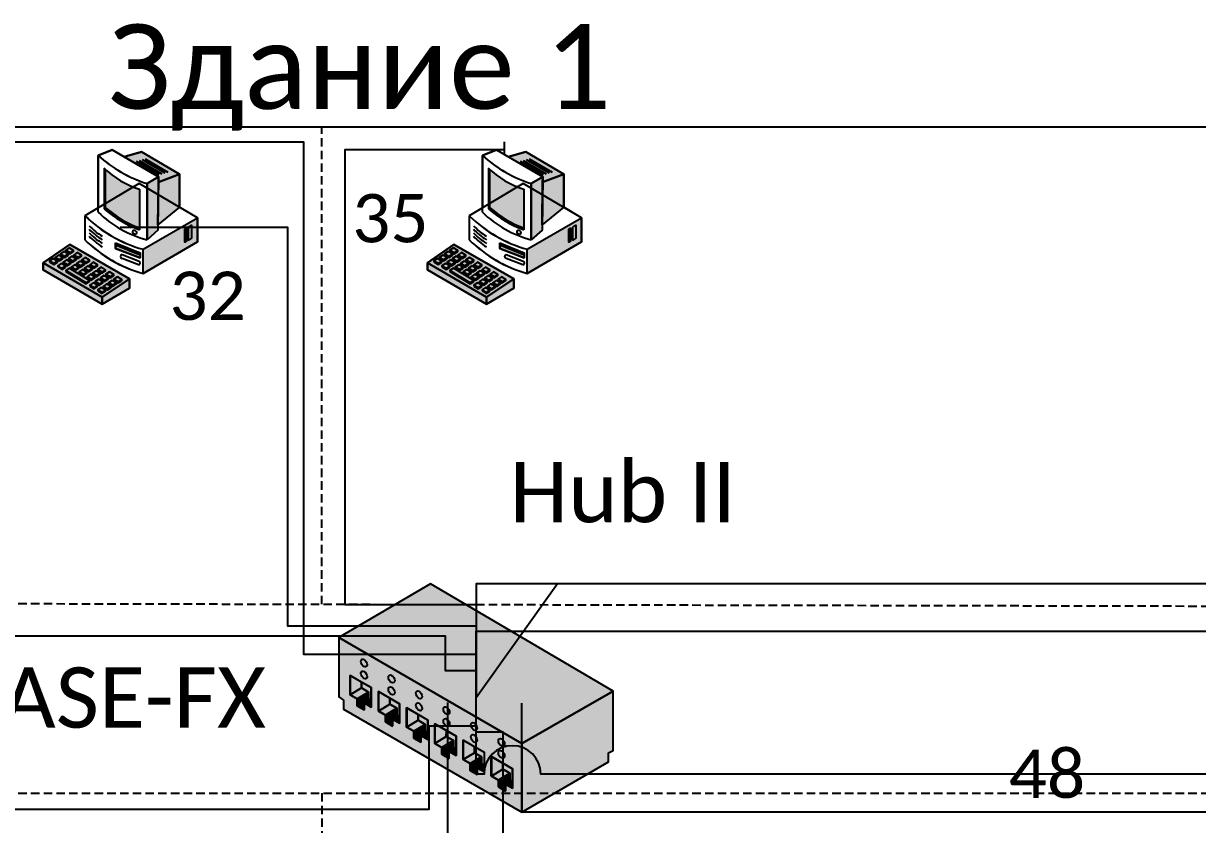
# Model space of a CAD drawing. Extents: x 1 to 296, y 20 to 201.
# Drawn here: x 36.9 to 88.3, y 159.5 to 194.5 of the extents above; entities that cross this region are included whole.
import ezdxf

# ---------------------------------------------------------------- set-up
doc = ezdxf.new("R2010")
doc.units = 0
doc.header["$LTSCALE"] = 2.97
doc.header["$MEASUREMENT"] = 0
doc.linetypes.add('HIDDEN2', pattern=[0.1875, 0.125, -0.0625])
doc.layers.get('0').update_dxf_attribs({"linetype": 'CONTINUOUS'})
doc.layers.add('CALLOUT', color=7, linetype='CONTINUOUS')
doc.layers.add('CONNECTOR', color=7, linetype='CONTINUOUS')
doc.styles.get("Standard").update_dxf_attribs({"font": 'txt.shx'})

msp = doc.modelspace()

# ---------------------------------------------------------------- hatches: boundary and pattern name
for color, points in [(7, [(42.842, 187.589), (42.844, 187.82), (41.339, 188.692), (42.103, 188.912), (43.764, 187.945)]), (7, [(59.667, 187.589), (59.669, 187.82), (58.164, 188.692), (58.928, 188.912), (60.589, 187.945)]), (7, [(42.344, 185.064), (42.344, 187.527), (42.844, 187.82), (42.824, 185.482)]), (7, [(42.842, 187.589), (43.764, 187.945), (43.764, 186.493), (42.824, 185.724)]), (7, [(59.169, 185.064), (59.169, 187.527), (59.669, 187.82), (59.649, 185.482)]), (7, [(59.667, 187.589), (60.589, 187.945), (60.589, 186.493), (59.649, 185.724)]), (7, [(42.169, 184.648), (44.55, 186.032), (44.55, 184.976), (42.169, 183.591)]), (7, [(58.994, 184.648), (61.375, 186.032), (61.375, 184.976), (58.994, 183.591)]), (7, [(37.8, 184.053), (38.958, 184.866), (41.579, 183.349), (40.378, 182.555)]), (253, [(40.967, 184.932), (42.038, 184.493), (42.038, 184.273), (40.967, 184.691)]), (7, [(54.625, 184.053), (55.783, 184.866), (58.404, 183.349), (57.203, 182.555)]), (253, [(57.792, 184.932), (58.863, 184.493), (58.863, 184.273), (57.792, 184.691)]), (7, [(37.8, 184.053), (40.378, 182.555), (40.378, 182.25), (37.8, 183.745)]), (7, [(54.625, 184.053), (57.203, 182.555), (57.203, 182.25), (54.625, 183.745)]), (7, [(40.378, 182.25), (40.378, 182.555), (41.579, 183.349), (41.579, 182.954)]), (7, [(57.203, 182.25), (57.203, 182.555), (58.404, 183.349), (58.404, 182.954)]), (6, [(58.75, 160), (62.55, 162.2), (62.55, 162.6), (62.75, 162.7), (62.75, 165.3), (54.75, 170), (50.75, 167.65), (50.75, 165.05), (50.95, 164.9), (50.95, 164.5)]), (7, [(50.75, 167.65), (58.75, 163), (62.75, 165.3), (54.75, 170)]), (7, [(50.75, 165.05), (50.95, 164.9), (50.95, 164.5), (58.75, 160), (58.75, 163), (50.75, 167.65)]), (7, [(51.24, 165.134), (51.738, 165.436), (51.741, 165.696), (51.24, 165.984)]), (7, [(51.741, 165.696), (51.738, 165.436), (52.047, 165.258), (52.047, 164.958), (52.166, 164.889), (52.166, 165.449)]), (7, [(51.549, 164.956), (52.047, 165.258), (51.738, 165.436), (51.24, 165.134)]), (7, [(51.549, 164.656), (52.047, 164.958), (52.047, 165.258), (51.549, 164.956)]), (7, [(52.477, 164.425), (52.975, 164.728), (52.978, 164.988), (52.477, 165.275)]), (7, [(58.75, 160), (62.55, 162.2), (62.55, 162.6), (62.75, 162.7), (62.75, 165.3), (58.75, 163)]), (7, [(51.857, 164.478), (51.857, 164.778), (52.121, 164.916), (52.047, 164.958), (51.549, 164.656)]), (7, [(52.166, 164.599), (52.166, 164.889), (52.121, 164.916), (51.857, 164.778)]), (7, [(52.785, 164.247), (53.284, 164.549), (52.975, 164.728), (52.477, 164.425)]), (7, [(52.785, 163.947), (53.284, 164.249), (53.284, 164.549), (52.785, 164.247)]), (7, [(52.978, 164.988), (52.975, 164.728), (53.284, 164.549), (53.284, 164.249), (53.403, 164.18), (53.403, 164.741)]), (7, [(53.714, 163.717), (54.212, 164.019), (54.215, 164.279), (53.714, 164.567)]), (7, [(53.094, 163.769), (53.094, 164.069), (53.358, 164.208), (53.284, 164.249), (52.785, 163.947)]), (7, [(53.403, 163.891), (53.403, 164.18), (53.358, 164.208), (53.094, 164.069)]), (7, [(54.022, 163.538), (54.52, 163.841), (54.212, 164.019), (53.714, 163.717)]), (7, [(54.215, 164.279), (54.212, 164.019), (54.52, 163.841), (54.52, 163.541), (54.64, 163.472), (54.64, 164.032)]), (7, [(54.022, 163.238), (54.52, 163.541), (54.52, 163.841), (54.022, 163.538)]), (7, [(54.331, 163.06), (54.331, 163.36), (54.595, 163.499), (54.52, 163.541), (54.022, 163.238)]), (7, [(54.64, 163.182), (54.64, 163.472), (54.595, 163.499), (54.331, 163.36)]), (7, [(54.95, 163.008), (55.449, 163.31), (55.452, 163.57), (54.95, 163.858)]), (7, [(55.452, 163.57), (55.449, 163.31), (55.757, 163.132), (55.757, 162.832), (55.877, 162.763), (55.877, 163.323)]), (7, [(55.259, 162.83), (55.757, 163.132), (55.449, 163.31), (54.95, 163.008)]), (7, [(55.259, 162.53), (55.757, 162.832), (55.757, 163.132), (55.259, 162.83)]), (7, [(56.187, 162.299), (56.685, 162.601), (56.689, 162.861), (56.187, 163.149)]), (7, [(55.568, 162.351), (55.568, 162.651), (55.832, 162.79), (55.757, 162.832), (55.259, 162.53)]), (7, [(55.877, 162.473), (55.877, 162.763), (55.832, 162.79), (55.568, 162.651)]), (7, [(56.496, 162.121), (56.994, 162.423), (56.685, 162.601), (56.187, 162.299)]), (7, [(56.689, 162.861), (56.685, 162.601), (56.994, 162.423), (56.994, 162.123), (57.114, 162.054), (57.114, 162.614)]), (7, [(56.496, 161.821), (56.994, 162.123), (56.994, 162.423), (56.496, 162.121)]), (7, [(56.805, 161.643), (56.805, 161.943), (57.069, 162.081), (56.994, 162.123), (56.496, 161.821)]), (7, [(57.114, 161.764), (57.114, 162.054), (57.069, 162.081), (56.805, 161.943)]), (7, [(57.422, 161.579), (57.92, 161.881), (57.924, 162.141), (57.422, 162.429)]), (7, [(57.924, 162.141), (57.92, 161.881), (58.229, 161.703), (58.229, 161.403), (58.349, 161.334), (58.349, 161.894)]), (7, [(57.731, 161.401), (58.229, 161.703), (57.92, 161.881), (57.422, 161.579)]), (7, [(57.731, 161.101), (58.229, 161.403), (58.229, 161.703), (57.731, 161.401)]), (7, [(58.04, 160.923), (58.04, 161.223), (58.304, 161.361), (58.229, 161.403), (57.731, 161.101)]), (7, [(58.349, 161.044), (58.349, 161.334), (58.304, 161.361), (58.04, 161.223)])]:
    msp.add_hatch(color=color).paths.add_polyline_path(points)
h = msp.add_hatch(color=7)
edge = h.paths.add_edge_path()
edge.add_line((40.531, 186.469), (40.531, 188.143))
edge.add_line((40.531, 188.143), (40.465, 188.208))
edge.add_ellipse((43.105, 190.919), major_axis=(0.032, -3.796), ratio=0.993528, start_angle=315.0949, end_angle=342.7363)
edge.add_line((42.016, 187.285), (42.016, 185.508))
edge.add_line((42.016, 185.508), (42.016, 185.587))
edge.add_ellipse((43.654, 190.091), major_axis=(-0.122, -4.794), ratio=0.993528, start_angle=320.5053, end_angle=341.3574, ccw=False)
h = msp.add_hatch(color=7)
edge = h.paths.add_edge_path()
edge.add_line((57.356, 186.469), (57.356, 188.143))
edge.add_line((57.356, 188.143), (57.29, 188.208))
edge.add_ellipse((59.93, 190.919), major_axis=(0.032, -3.796), ratio=0.993528, start_angle=315.0949, end_angle=342.7363)
edge.add_line((58.841, 187.285), (58.841, 185.508))
edge.add_line((58.841, 185.508), (58.841, 185.587))
edge.add_ellipse((60.479, 190.091), major_axis=(-0.122, -4.794), ratio=0.993528, start_angle=320.5053, end_angle=341.3574, ccw=False)
h = msp.add_hatch(color=251)
h.paths.add_polyline_path([(44.157, 185.614), (44.293, 185.7), (44.293, 185.138), (44.157, 185.052)])
h.paths.add_polyline_path([(43.994, 185.526), (44.069, 185.57), (44.069, 185.008), (43.994, 184.964)])
h = msp.add_hatch(color=251)
h.paths.add_polyline_path([(60.982, 185.614), (61.118, 185.7), (61.118, 185.138), (60.982, 185.052)])
h.paths.add_polyline_path([(60.819, 185.526), (60.894, 185.57), (60.894, 185.008), (60.819, 184.964)])
h = msp.add_hatch(color=252)
h.paths.add_polyline_path([(38.783, 184.566), (38.972, 184.453), (38.972, 184.498), (38.783, 184.611)])
h.paths.add_polyline_path([(39.134, 184.354), (39.323, 184.242), (39.323, 184.287), (39.134, 184.399)])
h.paths.add_polyline_path([(39.485, 184.143), (39.674, 184.03), (39.674, 184.075), (39.485, 184.188)])
h.paths.add_polyline_path([(39.836, 183.931), (40.025, 183.819), (40.025, 183.864), (39.836, 183.976)])
h.paths.add_polyline_path([(40.187, 183.72), (40.376, 183.607), (40.376, 183.652), (40.187, 183.765)])
h.paths.add_polyline_path([(40.538, 183.508), (40.727, 183.396), (40.727, 183.441), (40.538, 183.553)])
h.paths.add_polyline_path([(38.972, 184.498), (38.972, 184.453), (39.129, 184.557), (39.129, 184.602)])
h.paths.add_polyline_path([(39.323, 184.287), (39.323, 184.242), (39.48, 184.345), (39.48, 184.39)])
h.paths.add_polyline_path([(39.674, 184.075), (39.674, 184.03), (39.831, 184.134), (39.831, 184.179)])
h.paths.add_polyline_path([(40.025, 183.864), (40.025, 183.819), (40.182, 183.922), (40.182, 183.967)])
h.paths.add_polyline_path([(40.376, 183.652), (40.376, 183.607), (40.533, 183.711), (40.533, 183.756)])
h.paths.add_polyline_path([(40.727, 183.441), (40.727, 183.396), (40.884, 183.499), (40.884, 183.544)])
h.paths.add_polyline_path([(40.889, 183.297), (41.078, 183.184), (41.078, 183.229), (40.889, 183.342)])
h.paths.add_polyline_path([(41.078, 183.229), (41.078, 183.184), (41.235, 183.288), (41.235, 183.333)])
h.paths.add_polyline_path([(38.549, 184.408), (38.738, 184.296), (38.738, 184.341), (38.549, 184.453)])
h.paths.add_polyline_path([(38.9, 184.197), (39.089, 184.084), (39.089, 184.129), (38.9, 184.242)])
h.paths.add_polyline_path([(39.251, 183.985), (39.44, 183.873), (39.44, 183.918), (39.251, 184.03)])
h.paths.add_polyline_path([(39.602, 183.774), (39.791, 183.661), (39.791, 183.706), (39.602, 183.819)])
h.paths.add_polyline_path([(39.953, 183.562), (40.142, 183.45), (40.142, 183.495), (39.953, 183.607)])
h.paths.add_polyline_path([(40.304, 183.351), (40.493, 183.238), (40.493, 183.283), (40.304, 183.396)])
h.paths.add_polyline_path([(38.738, 184.341), (38.738, 184.296), (38.895, 184.399), (38.895, 184.444)])
h.paths.add_polyline_path([(39.089, 184.129), (39.089, 184.084), (39.246, 184.188), (39.246, 184.233)])
h.paths.add_polyline_path([(39.44, 183.918), (39.44, 183.873), (39.597, 183.976), (39.597, 184.021)])
h.paths.add_polyline_path([(39.791, 183.706), (39.791, 183.661), (39.948, 183.765), (39.948, 183.81)])
h.paths.add_polyline_path([(40.142, 183.495), (40.142, 183.45), (40.299, 183.553), (40.299, 183.598)])
h.paths.add_polyline_path([(40.493, 183.283), (40.493, 183.238), (40.65, 183.342), (40.65, 183.387)])
h.paths.add_polyline_path([(40.655, 183.139), (40.844, 183.027), (40.844, 183.072), (40.655, 183.184)])
h.paths.add_polyline_path([(40.844, 183.072), (40.844, 183.027), (41.001, 183.13), (41.001, 183.175)])
h.paths.add_polyline_path([(38.315, 184.251), (38.504, 184.138), (38.504, 184.183), (38.315, 184.296)])
h.paths.add_polyline_path([(38.666, 184.039), (38.855, 183.927), (38.855, 183.972), (38.666, 184.084)])
h.paths.add_polyline_path([(39.017, 183.828), (39.206, 183.715), (39.206, 183.76), (39.017, 183.873)])
h.paths.add_polyline_path([(39.368, 183.616), (39.557, 183.504), (39.557, 183.549), (39.368, 183.661)])
h.paths.add_polyline_path([(39.719, 183.405), (39.908, 183.292), (39.908, 183.337), (39.719, 183.45)])
h.paths.add_polyline_path([(40.07, 183.193), (40.259, 183.081), (40.259, 183.126), (40.07, 183.238)])
h.paths.add_polyline_path([(38.504, 184.183), (38.504, 184.138), (38.661, 184.242), (38.661, 184.287)])
h.paths.add_polyline_path([(38.855, 183.972), (38.855, 183.927), (39.012, 184.03), (39.012, 184.075)])
h.paths.add_polyline_path([(39.206, 183.76), (39.206, 183.715), (39.363, 183.819), (39.363, 183.864)])
h.paths.add_polyline_path([(39.557, 183.549), (39.557, 183.504), (39.714, 183.607), (39.714, 183.652)])
h.paths.add_polyline_path([(39.908, 183.337), (39.908, 183.292), (40.065, 183.396), (40.065, 183.441)])
h.paths.add_polyline_path([(40.259, 183.126), (40.259, 183.081), (40.416, 183.184), (40.416, 183.229)])
h.paths.add_polyline_path([(40.421, 182.982), (40.61, 182.869), (40.61, 182.914), (40.421, 183.027)])
h.paths.add_polyline_path([(40.61, 182.914), (40.61, 182.869), (40.767, 182.973), (40.767, 183.018)])
h.paths.add_polyline_path([(38.081, 184.093), (38.27, 183.981), (38.27, 184.026), (38.081, 184.138)])
h.paths.add_polyline_path([(38.432, 183.882), (38.621, 183.769), (38.621, 183.814), (38.432, 183.927)])
h.paths.add_polyline_path([(38.783, 183.67), (39.674, 183.135), (39.674, 183.18), (38.783, 183.715)])
h.paths.add_polyline_path([(39.836, 183.036), (40.025, 182.923), (40.025, 182.968), (39.836, 183.081)])
h.paths.add_polyline_path([(38.27, 184.026), (38.27, 183.981), (38.427, 184.084), (38.427, 184.129)])
h.paths.add_polyline_path([(38.621, 183.814), (38.621, 183.769), (38.778, 183.873), (38.778, 183.918)])
h.paths.add_polyline_path([(39.674, 183.18), (39.674, 183.135), (39.831, 183.238), (39.831, 183.283)])
h.paths.add_polyline_path([(40.025, 182.968), (40.025, 182.923), (40.182, 183.027), (40.182, 183.072)])
h.paths.add_polyline_path([(40.187, 182.824), (40.376, 182.712), (40.376, 182.757), (40.187, 182.869)])
h.paths.add_polyline_path([(40.376, 182.757), (40.376, 182.712), (40.533, 182.815), (40.533, 182.86)])
h = msp.add_hatch(color=252)
h.paths.add_polyline_path([(55.608, 184.566), (55.797, 184.453), (55.797, 184.498), (55.608, 184.611)])
h.paths.add_polyline_path([(55.959, 184.354), (56.148, 184.242), (56.148, 184.287), (55.959, 184.399)])
h.paths.add_polyline_path([(56.31, 184.143), (56.499, 184.03), (56.499, 184.075), (56.31, 184.188)])
h.paths.add_polyline_path([(56.661, 183.931), (56.85, 183.819), (56.85, 183.864), (56.661, 183.976)])
h.paths.add_polyline_path([(57.012, 183.72), (57.201, 183.607), (57.201, 183.652), (57.012, 183.765)])
h.paths.add_polyline_path([(57.363, 183.508), (57.552, 183.396), (57.552, 183.441), (57.363, 183.553)])
h.paths.add_polyline_path([(55.797, 184.498), (55.797, 184.453), (55.954, 184.557), (55.954, 184.602)])
h.paths.add_polyline_path([(56.148, 184.287), (56.148, 184.242), (56.305, 184.345), (56.305, 184.39)])
h.paths.add_polyline_path([(56.499, 184.075), (56.499, 184.03), (56.656, 184.134), (56.656, 184.179)])
h.paths.add_polyline_path([(56.85, 183.864), (56.85, 183.819), (57.007, 183.922), (57.007, 183.967)])
h.paths.add_polyline_path([(57.201, 183.652), (57.201, 183.607), (57.358, 183.711), (57.358, 183.756)])
h.paths.add_polyline_path([(57.552, 183.441), (57.552, 183.396), (57.709, 183.499), (57.709, 183.544)])
h.paths.add_polyline_path([(57.714, 183.297), (57.903, 183.184), (57.903, 183.229), (57.714, 183.342)])
h.paths.add_polyline_path([(57.903, 183.229), (57.903, 183.184), (58.06, 183.288), (58.06, 183.333)])
h.paths.add_polyline_path([(55.374, 184.408), (55.563, 184.296), (55.563, 184.341), (55.374, 184.453)])
h.paths.add_polyline_path([(55.725, 184.197), (55.914, 184.084), (55.914, 184.129), (55.725, 184.242)])
h.paths.add_polyline_path([(56.076, 183.985), (56.265, 183.873), (56.265, 183.918), (56.076, 184.03)])
h.paths.add_polyline_path([(56.427, 183.774), (56.616, 183.661), (56.616, 183.706), (56.427, 183.819)])
h.paths.add_polyline_path([(56.778, 183.562), (56.967, 183.45), (56.967, 183.495), (56.778, 183.607)])
h.paths.add_polyline_path([(57.129, 183.351), (57.318, 183.238), (57.318, 183.283), (57.129, 183.396)])
h.paths.add_polyline_path([(55.563, 184.341), (55.563, 184.296), (55.72, 184.399), (55.72, 184.444)])
h.paths.add_polyline_path([(55.914, 184.129), (55.914, 184.084), (56.071, 184.188), (56.071, 184.233)])
h.paths.add_polyline_path([(56.265, 183.918), (56.265, 183.873), (56.422, 183.976), (56.422, 184.021)])
h.paths.add_polyline_path([(56.616, 183.706), (56.616, 183.661), (56.773, 183.765), (56.773, 183.81)])
h.paths.add_polyline_path([(56.967, 183.495), (56.967, 183.45), (57.124, 183.553), (57.124, 183.598)])
h.paths.add_polyline_path([(57.318, 183.283), (57.318, 183.238), (57.475, 183.342), (57.475, 183.387)])
h.paths.add_polyline_path([(57.48, 183.139), (57.669, 183.027), (57.669, 183.072), (57.48, 183.184)])
h.paths.add_polyline_path([(57.669, 183.072), (57.669, 183.027), (57.826, 183.13), (57.826, 183.175)])
h.paths.add_polyline_path([(55.14, 184.251), (55.329, 184.138), (55.329, 184.183), (55.14, 184.296)])
h.paths.add_polyline_path([(55.491, 184.039), (55.68, 183.927), (55.68, 183.972), (55.491, 184.084)])
h.paths.add_polyline_path([(55.842, 183.828), (56.031, 183.715), (56.031, 183.76), (55.842, 183.873)])
h.paths.add_polyline_path([(56.193, 183.616), (56.382, 183.504), (56.382, 183.549), (56.193, 183.661)])
h.paths.add_polyline_path([(56.544, 183.405), (56.733, 183.292), (56.733, 183.337), (56.544, 183.45)])
h.paths.add_polyline_path([(56.895, 183.193), (57.084, 183.081), (57.084, 183.126), (56.895, 183.238)])
h.paths.add_polyline_path([(55.329, 184.183), (55.329, 184.138), (55.486, 184.242), (55.486, 184.287)])
h.paths.add_polyline_path([(55.68, 183.972), (55.68, 183.927), (55.837, 184.03), (55.837, 184.075)])
h.paths.add_polyline_path([(56.031, 183.76), (56.031, 183.715), (56.188, 183.819), (56.188, 183.864)])
h.paths.add_polyline_path([(56.382, 183.549), (56.382, 183.504), (56.539, 183.607), (56.539, 183.652)])
h.paths.add_polyline_path([(56.733, 183.337), (56.733, 183.292), (56.89, 183.396), (56.89, 183.441)])
h.paths.add_polyline_path([(57.084, 183.126), (57.084, 183.081), (57.241, 183.184), (57.241, 183.229)])
h.paths.add_polyline_path([(57.246, 182.982), (57.435, 182.869), (57.435, 182.914), (57.246, 183.027)])
h.paths.add_polyline_path([(57.435, 182.914), (57.435, 182.869), (57.592, 182.973), (57.592, 183.018)])
h.paths.add_polyline_path([(54.906, 184.093), (55.095, 183.981), (55.095, 184.026), (54.906, 184.138)])
h.paths.add_polyline_path([(55.257, 183.882), (55.446, 183.769), (55.446, 183.814), (55.257, 183.927)])
h.paths.add_polyline_path([(55.608, 183.67), (56.499, 183.135), (56.499, 183.18), (55.608, 183.715)])
h.paths.add_polyline_path([(56.661, 183.036), (56.85, 182.923), (56.85, 182.968), (56.661, 183.081)])
h.paths.add_polyline_path([(55.095, 184.026), (55.095, 183.981), (55.252, 184.084), (55.252, 184.129)])
h.paths.add_polyline_path([(55.446, 183.814), (55.446, 183.769), (55.603, 183.873), (55.603, 183.918)])
h.paths.add_polyline_path([(56.499, 183.18), (56.499, 183.135), (56.656, 183.238), (56.656, 183.283)])
h.paths.add_polyline_path([(56.85, 182.968), (56.85, 182.923), (57.007, 183.027), (57.007, 183.072)])
h.paths.add_polyline_path([(57.012, 182.824), (57.201, 182.712), (57.201, 182.757), (57.012, 182.869)])
h.paths.add_polyline_path([(57.201, 182.757), (57.201, 182.712), (57.358, 182.815), (57.358, 182.86)])

# ---------------------------------------------------------------- linework, layer by layer
at = {"color": 7, "linetype": 'HIDDEN2'}
for p, q in [((50, 169.104), (50, 190)), ((20, 169.167), (120, 168.958)), ((20, 160.833), (120, 160.833)), ((50, 160.833), (50, 140))]:
    msp.add_line(p, q, dxfattribs=at)
at = {"color": 7, "linetype": 'CONTINUOUS'}
for p, q in [((40.815, 189), (40.203, 188.758)), ((40.203, 188.758), (40.815, 189)), ((40.815, 189), (40.203, 188.758)), ((40.203, 188.758), (40.203, 186.463)), ((40.203, 186.274), (40.203, 188.758)), ((40.203, 188.758), (40.203, 186.45)), ((41.339, 188.692), (40.815, 189)), ((40.815, 189), (41.34, 188.692)), ((41.339, 188.692), (40.815, 189)), ((42.103, 188.912), (41.339, 188.692)), ((42.103, 188.912), (41.339, 188.692)), ((41.34, 188.692), (42.844, 187.819)), ((43.764, 187.945), (42.103, 188.912)), ((43.764, 187.945), (42.103, 188.912)), ((57.64, 189), (57.028, 188.758)), ((57.028, 188.758), (57.64, 189)), ((57.64, 189), (57.028, 188.758)), ((57.028, 188.758), (57.028, 186.463)), ((57.028, 186.274), (57.028, 188.758)), ((57.028, 188.758), (57.028, 186.45)), ((58.164, 188.692), (57.64, 189)), ((57.64, 189), (58.165, 188.692)), ((58.164, 188.692), (57.64, 189)), ((58.928, 188.912), (58.164, 188.692)), ((58.928, 188.912), (58.164, 188.692)), ((58.165, 188.692), (59.669, 187.819)), ((60.589, 187.945), (58.928, 188.912)), ((60.589, 187.945), (58.928, 188.912)), ((40.465, 188.208), (40.465, 186.428)), ((40.531, 188.143), (40.465, 188.208)), ((41.863, 188.507), (42.868, 187.923)), ((41.994, 188.543), (42.999, 187.959)), ((42.125, 188.58), (43.13, 187.996)), ((42.256, 188.616), (43.261, 188.032)), ((57.29, 188.208), (57.29, 186.428)), ((57.356, 188.143), (57.29, 188.208)), ((58.688, 188.507), (59.693, 187.923)), ((58.819, 188.543), (59.824, 187.959)), ((58.95, 188.58), (59.955, 187.996)), ((59.081, 188.616), (60.086, 188.032)), ((40.531, 186.469), (40.531, 188.143)), ((42.844, 187.819), (42.344, 187.527)), ((43.764, 186.493), (43.764, 187.945)), ((43.764, 186.493), (43.764, 187.945)), ((57.356, 186.469), (57.356, 188.143)), ((59.669, 187.819), (59.169, 187.527)), ((60.589, 186.493), (60.589, 187.945)), ((60.589, 186.493), (60.589, 187.945)), ((41.994, 187.527), (39.624, 186.12)), ((44.55, 186.032), (41.994, 187.527)), ((42.016, 187.285), (42.016, 185.508)), ((42.344, 187.527), (42.344, 185.064)), ((58.819, 187.527), (56.449, 186.12)), ((61.375, 186.032), (58.819, 187.527)), ((58.841, 187.285), (58.841, 185.508)), ((59.169, 187.527), (59.169, 185.064)), ((40.203, 186.463), (39.624, 186.12)), ((40.203, 186.45), (39.624, 186.12)), ((39.624, 186.12), (39.624, 185.064)), ((39.624, 186.12), (39.624, 185.064)), ((39.624, 186.12), (39.624, 185.064)), ((44.55, 186.032), (43.764, 186.493)), ((44.55, 186.032), (43.764, 186.493)), ((57.028, 186.463), (56.449, 186.12)), ((57.028, 186.45), (56.449, 186.12)), ((56.449, 186.12), (56.449, 185.064)), ((56.449, 186.12), (56.449, 185.064)), ((56.449, 186.12), (56.449, 185.064)), ((61.375, 186.032), (60.589, 186.493)), ((61.375, 186.032), (60.589, 186.493)), ((42.016, 185.508), (42.016, 185.587)), ((42.169, 184.648), (44.55, 186.032)), ((44.55, 184.976), (44.55, 186.032)), ((44.55, 184.976), (44.55, 186.032)), ((58.841, 185.508), (58.841, 185.587)), ((58.994, 184.648), (61.375, 186.032)), ((61.375, 184.976), (61.375, 186.032)), ((61.375, 184.976), (61.375, 186.032)), ((40.967, 184.844), (42.038, 184.405)), ((42.169, 183.591), (44.55, 184.976)), ((42.169, 183.591), (44.55, 184.976)), ((42.169, 183.591), (42.169, 184.648)), ((57.792, 184.844), (58.863, 184.405)), ((58.994, 183.591), (61.375, 184.976)), ((58.994, 183.591), (61.375, 184.976)), ((58.994, 183.591), (58.994, 184.648)), ((41.251, 184.427), (41.994, 184.13)), ((41.972, 183.965), (41.251, 184.251)), ((58.076, 184.427), (58.819, 184.13)), ((58.797, 183.965), (58.076, 184.251))]:
    msp.add_line(p, q, dxfattribs=at)
for points in [[(20, 140), (120, 140), (120, 190), (20, 190)], [(42.842, 187.589), (42.844, 187.82), (41.339, 188.692), (42.103, 188.912), (43.764, 187.945)], [(59.667, 187.589), (59.669, 187.82), (58.164, 188.692), (58.928, 188.912), (60.589, 187.945)], [(42.344, 185.064), (42.344, 187.527), (42.844, 187.82), (42.824, 185.482)], [(42.842, 187.589), (43.764, 187.945), (43.764, 186.493), (42.824, 185.724)], [(59.169, 185.064), (59.169, 187.527), (59.669, 187.82), (59.649, 185.482)], [(59.667, 187.589), (60.589, 187.945), (60.589, 186.493), (59.649, 185.724)], [(42.169, 184.648), (44.55, 186.032), (44.55, 184.976), (42.169, 183.591)], [(58.994, 184.648), (61.375, 186.032), (61.375, 184.976), (58.994, 183.591)], [(37.8, 184.053), (37.8, 183.745), (40.378, 182.25), (41.579, 182.954), (41.579, 183.349), (38.958, 184.866)], [(37.8, 184.053), (38.958, 184.866), (41.579, 183.349), (40.378, 182.555)], [(37.8, 184.053), (38.958, 184.866), (41.579, 183.349), (41.579, 182.954), (40.378, 182.25), (37.8, 183.745)], [(38.783, 184.566), (38.972, 184.453), (38.972, 184.498), (38.783, 184.611)], [(38.972, 184.498), (38.972, 184.453), (39.129, 184.557), (39.129, 184.602)], [(40.967, 184.932), (42.038, 184.493), (42.038, 184.273), (40.967, 184.691)], [(54.625, 184.053), (54.625, 183.745), (57.203, 182.25), (58.404, 182.954), (58.404, 183.349), (55.783, 184.866)], [(54.625, 184.053), (55.783, 184.866), (58.404, 183.349), (57.203, 182.555)], [(54.625, 184.053), (55.783, 184.866), (58.404, 183.349), (58.404, 182.954), (57.203, 182.25), (54.625, 183.745)], [(55.608, 184.566), (55.797, 184.453), (55.797, 184.498), (55.608, 184.611)], [(55.797, 184.498), (55.797, 184.453), (55.954, 184.557), (55.954, 184.602)], [(57.792, 184.932), (58.863, 184.493), (58.863, 184.273), (57.792, 184.691)], [(37.8, 184.053), (40.378, 182.555), (40.378, 182.25), (37.8, 183.745)], [(38.081, 184.093), (38.27, 183.981), (38.27, 184.026), (38.081, 184.138)], [(38.27, 184.026), (38.27, 183.981), (38.427, 184.084), (38.427, 184.129)], [(38.315, 184.251), (38.504, 184.138), (38.504, 184.183), (38.315, 184.296)], [(38.504, 184.183), (38.504, 184.138), (38.661, 184.242), (38.661, 184.287)], [(38.549, 184.408), (38.738, 184.296), (38.738, 184.341), (38.549, 184.453)], [(38.666, 184.039), (38.855, 183.927), (38.855, 183.972), (38.666, 184.084)], [(38.738, 184.341), (38.738, 184.296), (38.895, 184.399), (38.895, 184.444)], [(38.855, 183.972), (38.855, 183.927), (39.012, 184.03), (39.012, 184.075)], [(38.9, 184.197), (39.089, 184.084), (39.089, 184.129), (38.9, 184.242)], [(39.089, 184.129), (39.089, 184.084), (39.246, 184.188), (39.246, 184.233)], [(39.134, 184.354), (39.323, 184.242), (39.323, 184.287), (39.134, 184.399)], [(39.323, 184.287), (39.323, 184.242), (39.48, 184.345), (39.48, 184.39)], [(39.485, 184.143), (39.674, 184.03), (39.674, 184.075), (39.485, 184.188)], [(39.674, 184.075), (39.674, 184.03), (39.831, 184.134), (39.831, 184.179)], [(54.625, 184.053), (57.203, 182.555), (57.203, 182.25), (54.625, 183.745)], [(54.906, 184.093), (55.095, 183.981), (55.095, 184.026), (54.906, 184.138)], [(55.095, 184.026), (55.095, 183.981), (55.252, 184.084), (55.252, 184.129)], [(55.14, 184.251), (55.329, 184.138), (55.329, 184.183), (55.14, 184.296)], [(55.329, 184.183), (55.329, 184.138), (55.486, 184.242), (55.486, 184.287)], [(55.374, 184.408), (55.563, 184.296), (55.563, 184.341), (55.374, 184.453)], [(55.491, 184.039), (55.68, 183.927), (55.68, 183.972), (55.491, 184.084)], [(55.563, 184.341), (55.563, 184.296), (55.72, 184.399), (55.72, 184.444)], [(55.68, 183.972), (55.68, 183.927), (55.837, 184.03), (55.837, 184.075)], [(55.725, 184.197), (55.914, 184.084), (55.914, 184.129), (55.725, 184.242)], [(55.914, 184.129), (55.914, 184.084), (56.071, 184.188), (56.071, 184.233)], [(55.959, 184.354), (56.148, 184.242), (56.148, 184.287), (55.959, 184.399)], [(56.148, 184.287), (56.148, 184.242), (56.305, 184.345), (56.305, 184.39)], [(56.31, 184.143), (56.499, 184.03), (56.499, 184.075), (56.31, 184.188)], [(56.499, 184.075), (56.499, 184.03), (56.656, 184.134), (56.656, 184.179)], [(38.432, 183.882), (38.621, 183.769), (38.621, 183.814), (38.432, 183.927)], [(38.621, 183.814), (38.621, 183.769), (38.778, 183.873), (38.778, 183.918)], [(38.783, 183.67), (39.674, 183.135), (39.674, 183.18), (38.783, 183.715)], [(39.017, 183.828), (39.206, 183.715), (39.206, 183.76), (39.017, 183.873)], [(39.206, 183.76), (39.206, 183.715), (39.363, 183.819), (39.363, 183.864)], [(39.251, 183.985), (39.44, 183.873), (39.44, 183.918), (39.251, 184.03)], [(39.368, 183.616), (39.557, 183.504), (39.557, 183.549), (39.368, 183.661)], [(39.44, 183.918), (39.44, 183.873), (39.597, 183.976), (39.597, 184.021)], [(39.557, 183.549), (39.557, 183.504), (39.714, 183.607), (39.714, 183.652)], [(39.602, 183.774), (39.791, 183.661), (39.791, 183.706), (39.602, 183.819)], [(39.791, 183.706), (39.791, 183.661), (39.948, 183.765), (39.948, 183.81)], [(39.836, 183.931), (40.025, 183.819), (40.025, 183.864), (39.836, 183.976)], [(39.953, 183.562), (40.142, 183.45), (40.142, 183.495), (39.953, 183.607)], [(40.025, 183.864), (40.025, 183.819), (40.182, 183.922), (40.182, 183.967)], [(40.142, 183.495), (40.142, 183.45), (40.299, 183.553), (40.299, 183.598)], [(40.187, 183.72), (40.376, 183.607), (40.376, 183.652), (40.187, 183.765)], [(40.376, 183.652), (40.376, 183.607), (40.533, 183.711), (40.533, 183.756)], [(40.538, 183.508), (40.727, 183.396), (40.727, 183.441), (40.538, 183.553)], [(40.727, 183.441), (40.727, 183.396), (40.884, 183.499), (40.884, 183.544)], [(55.257, 183.882), (55.446, 183.769), (55.446, 183.814), (55.257, 183.927)], [(55.446, 183.814), (55.446, 183.769), (55.603, 183.873), (55.603, 183.918)], [(55.608, 183.67), (56.499, 183.135), (56.499, 183.18), (55.608, 183.715)], [(55.842, 183.828), (56.031, 183.715), (56.031, 183.76), (55.842, 183.873)], [(56.031, 183.76), (56.031, 183.715), (56.188, 183.819), (56.188, 183.864)], [(56.076, 183.985), (56.265, 183.873), (56.265, 183.918), (56.076, 184.03)], [(56.193, 183.616), (56.382, 183.504), (56.382, 183.549), (56.193, 183.661)], [(56.265, 183.918), (56.265, 183.873), (56.422, 183.976), (56.422, 184.021)], [(56.382, 183.549), (56.382, 183.504), (56.539, 183.607), (56.539, 183.652)], [(56.427, 183.774), (56.616, 183.661), (56.616, 183.706), (56.427, 183.819)], [(56.616, 183.706), (56.616, 183.661), (56.773, 183.765), (56.773, 183.81)], [(56.661, 183.931), (56.85, 183.819), (56.85, 183.864), (56.661, 183.976)], [(56.778, 183.562), (56.967, 183.45), (56.967, 183.495), (56.778, 183.607)], [(56.85, 183.864), (56.85, 183.819), (57.007, 183.922), (57.007, 183.967)], [(56.967, 183.495), (56.967, 183.45), (57.124, 183.553), (57.124, 183.598)], [(57.012, 183.72), (57.201, 183.607), (57.201, 183.652), (57.012, 183.765)], [(57.201, 183.652), (57.201, 183.607), (57.358, 183.711), (57.358, 183.756)], [(57.363, 183.508), (57.552, 183.396), (57.552, 183.441), (57.363, 183.553)], [(57.552, 183.441), (57.552, 183.396), (57.709, 183.499), (57.709, 183.544)], [(39.674, 183.18), (39.674, 183.135), (39.831, 183.238), (39.831, 183.283)], [(39.719, 183.405), (39.908, 183.292), (39.908, 183.337), (39.719, 183.45)], [(39.836, 183.036), (40.025, 182.923), (40.025, 182.968), (39.836, 183.081)], [(39.908, 183.337), (39.908, 183.292), (40.065, 183.396), (40.065, 183.441)], [(40.025, 182.968), (40.025, 182.923), (40.182, 183.027), (40.182, 183.072)], [(40.07, 183.193), (40.259, 183.081), (40.259, 183.126), (40.07, 183.238)], [(40.259, 183.126), (40.259, 183.081), (40.416, 183.184), (40.416, 183.229)], [(40.304, 183.351), (40.493, 183.238), (40.493, 183.283), (40.304, 183.396)], [(40.378, 182.25), (40.378, 182.555), (41.579, 183.349), (41.579, 182.954)], [(40.421, 182.982), (40.61, 182.869), (40.61, 182.914), (40.421, 183.027)], [(40.493, 183.283), (40.493, 183.238), (40.65, 183.342), (40.65, 183.387)], [(40.61, 182.914), (40.61, 182.869), (40.767, 182.973), (40.767, 183.018)], [(40.655, 183.139), (40.844, 183.027), (40.844, 183.072), (40.655, 183.184)], [(40.844, 183.072), (40.844, 183.027), (41.001, 183.13), (41.001, 183.175)], [(40.889, 183.297), (41.078, 183.184), (41.078, 183.229), (40.889, 183.342)], [(41.078, 183.229), (41.078, 183.184), (41.235, 183.288), (41.235, 183.333)], [(56.499, 183.18), (56.499, 183.135), (56.656, 183.238), (56.656, 183.283)], [(56.544, 183.405), (56.733, 183.292), (56.733, 183.337), (56.544, 183.45)], [(56.661, 183.036), (56.85, 182.923), (56.85, 182.968), (56.661, 183.081)], [(56.733, 183.337), (56.733, 183.292), (56.89, 183.396), (56.89, 183.441)], [(56.85, 182.968), (56.85, 182.923), (57.007, 183.027), (57.007, 183.072)], [(56.895, 183.193), (57.084, 183.081), (57.084, 183.126), (56.895, 183.238)], [(57.084, 183.126), (57.084, 183.081), (57.241, 183.184), (57.241, 183.229)], [(57.129, 183.351), (57.318, 183.238), (57.318, 183.283), (57.129, 183.396)], [(57.203, 182.25), (57.203, 182.555), (58.404, 183.349), (58.404, 182.954)], [(57.246, 182.982), (57.435, 182.869), (57.435, 182.914), (57.246, 183.027)], [(57.318, 183.283), (57.318, 183.238), (57.475, 183.342), (57.475, 183.387)], [(57.435, 182.914), (57.435, 182.869), (57.592, 182.973), (57.592, 183.018)], [(57.48, 183.139), (57.669, 183.027), (57.669, 183.072), (57.48, 183.184)], [(57.669, 183.072), (57.669, 183.027), (57.826, 183.13), (57.826, 183.175)], [(57.714, 183.297), (57.903, 183.184), (57.903, 183.229), (57.714, 183.342)], [(57.903, 183.229), (57.903, 183.184), (58.06, 183.288), (58.06, 183.333)], [(40.187, 182.824), (40.376, 182.712), (40.376, 182.757), (40.187, 182.869)], [(40.376, 182.757), (40.376, 182.712), (40.533, 182.815), (40.533, 182.86)], [(57.012, 182.824), (57.201, 182.712), (57.201, 182.757), (57.012, 182.869)], [(57.201, 182.757), (57.201, 182.712), (57.358, 182.815), (57.358, 182.86)], [(50.75, 167.65), (58.75, 163), (62.75, 165.3), (54.75, 170)], [(50.75, 167.65), (50.75, 165.05), (50.95, 164.9), (50.95, 164.5), (58.75, 160), (62.55, 162.2), (62.55, 162.6), (62.75, 162.7), (62.75, 165.3), (54.75, 170)], [(50.75, 165.05), (50.95, 164.9), (50.95, 164.5), (58.75, 160), (58.75, 163), (50.75, 167.65)], [(52.164, 165.451), (52.164, 164.601), (51.856, 164.78), (51.856, 164.48), (51.547, 164.658), (51.547, 164.958), (51.238, 165.136), (51.238, 165.986)], [(51.24, 165.134), (51.738, 165.436), (51.741, 165.696), (51.24, 165.984)], [(51.741, 165.696), (51.738, 165.436), (52.047, 165.258), (52.047, 164.958), (52.166, 164.889), (52.166, 165.449)], [(51.549, 164.956), (52.047, 165.258), (51.738, 165.436), (51.24, 165.134)], [(51.549, 164.656), (52.047, 164.958), (52.047, 165.258), (51.549, 164.956)], [(53.401, 164.743), (53.401, 163.893), (53.092, 164.071), (53.092, 163.771), (52.784, 163.949), (52.784, 164.249), (52.475, 164.428), (52.475, 165.278)], [(52.477, 164.425), (52.975, 164.728), (52.978, 164.988), (52.477, 165.275)], [(58.75, 160), (62.55, 162.2), (62.55, 162.6), (62.75, 162.7), (62.75, 165.3), (58.75, 163)], [(51.857, 164.478), (51.857, 164.778), (52.121, 164.916), (52.047, 164.958), (51.549, 164.656)], [(52.166, 164.599), (52.166, 164.889), (52.121, 164.916), (51.857, 164.778)], [(52.785, 164.247), (53.284, 164.549), (52.975, 164.728), (52.477, 164.425)], [(52.785, 163.947), (53.284, 164.249), (53.284, 164.549), (52.785, 164.247)], [(52.978, 164.988), (52.975, 164.728), (53.284, 164.549), (53.284, 164.249), (53.403, 164.18), (53.403, 164.741)], [(54.638, 164.034), (54.638, 163.184), (54.329, 163.362), (54.329, 163.062), (54.02, 163.241), (54.02, 163.541), (53.712, 163.719), (53.712, 164.569)], [(53.714, 163.717), (54.212, 164.019), (54.215, 164.279), (53.714, 164.567)], [(53.094, 163.769), (53.094, 164.069), (53.358, 164.208), (53.284, 164.249), (52.785, 163.947)], [(53.403, 163.891), (53.403, 164.18), (53.358, 164.208), (53.094, 164.069)], [(54.022, 163.538), (54.52, 163.841), (54.212, 164.019), (53.714, 163.717)], [(54.215, 164.279), (54.212, 164.019), (54.52, 163.841), (54.52, 163.541), (54.64, 163.472), (54.64, 164.032)], [(54.022, 163.238), (54.52, 163.541), (54.52, 163.841), (54.022, 163.538)], [(54.331, 163.06), (54.331, 163.36), (54.595, 163.499), (54.52, 163.541), (54.022, 163.238)], [(54.64, 163.182), (54.64, 163.472), (54.595, 163.499), (54.331, 163.36)], [(55.875, 163.325), (55.875, 162.475), (55.566, 162.654), (55.566, 162.354), (55.257, 162.532), (55.257, 162.832), (54.949, 163.01), (54.949, 163.86)], [(54.95, 163.008), (55.449, 163.31), (55.452, 163.57), (54.95, 163.858)], [(55.452, 163.57), (55.449, 163.31), (55.757, 163.132), (55.757, 162.832), (55.877, 162.763), (55.877, 163.323)], [(55.259, 162.83), (55.757, 163.132), (55.449, 163.31), (54.95, 163.008)], [(55.259, 162.53), (55.757, 162.832), (55.757, 163.132), (55.259, 162.83)], [(57.112, 162.617), (57.112, 161.767), (56.803, 161.945), (56.803, 161.645), (56.494, 161.823), (56.494, 162.123), (56.185, 162.301), (56.185, 163.151)], [(56.187, 162.299), (56.685, 162.601), (56.689, 162.861), (56.187, 163.149)], [(55.568, 162.351), (55.568, 162.651), (55.832, 162.79), (55.757, 162.832), (55.259, 162.53)], [(55.877, 162.473), (55.877, 162.763), (55.832, 162.79), (55.568, 162.651)], [(56.496, 162.121), (56.994, 162.423), (56.685, 162.601), (56.187, 162.299)], [(56.689, 162.861), (56.685, 162.601), (56.994, 162.423), (56.994, 162.123), (57.114, 162.054), (57.114, 162.614)], [(56.496, 161.821), (56.994, 162.123), (56.994, 162.423), (56.496, 162.121)], [(56.805, 161.643), (56.805, 161.943), (57.069, 162.081), (56.994, 162.123), (56.496, 161.821)], [(57.114, 161.764), (57.114, 162.054), (57.069, 162.081), (56.805, 161.943)], [(58.347, 161.897), (58.347, 161.047), (58.038, 161.225), (58.038, 160.925), (57.729, 161.103), (57.729, 161.403), (57.42, 161.581), (57.42, 162.431)], [(57.422, 161.579), (57.92, 161.881), (57.924, 162.141), (57.422, 162.429)], [(57.924, 162.141), (57.92, 161.881), (58.229, 161.703), (58.229, 161.403), (58.349, 161.334), (58.349, 161.894)], [(57.731, 161.401), (58.229, 161.703), (57.92, 161.881), (57.422, 161.579)], [(57.731, 161.101), (58.229, 161.403), (58.229, 161.703), (57.731, 161.401)], [(58.04, 160.923), (58.04, 161.223), (58.304, 161.361), (58.229, 161.403), (57.731, 161.101)], [(58.349, 161.044), (58.349, 161.334), (58.304, 161.361), (58.04, 161.223)]]:
    msp.add_lwpolyline(points, close=True, dxfattribs=at)
at = {"color": 251, "linetype": 'CONTINUOUS'}
for points in [[(44.157, 185.614), (44.293, 185.7), (44.293, 185.138), (44.157, 185.052)], [(60.982, 185.614), (61.118, 185.7), (61.118, 185.138), (60.982, 185.052)], [(43.994, 185.526), (44.069, 185.57), (44.069, 185.008), (43.994, 184.964)], [(60.819, 185.526), (60.894, 185.57), (60.894, 185.008), (60.819, 184.964)]]:
    msp.add_lwpolyline(points, close=True, dxfattribs=at)
at = {"color": 10, "linetype": 'CONTINUOUS'}
for points in [[(38.549, 184.453), (38.738, 184.341), (38.895, 184.444), (38.706, 184.557)], [(38.783, 184.611), (38.972, 184.498), (39.129, 184.602), (38.94, 184.714)], [(55.374, 184.453), (55.563, 184.341), (55.72, 184.444), (55.531, 184.557)], [(55.608, 184.611), (55.797, 184.498), (55.954, 184.602), (55.765, 184.714)], [(38.081, 184.138), (38.27, 184.026), (38.427, 184.129), (38.238, 184.242)], [(38.315, 184.296), (38.504, 184.183), (38.661, 184.287), (38.472, 184.399)], [(38.666, 184.084), (38.855, 183.972), (39.012, 184.075), (38.823, 184.188)], [(38.9, 184.242), (39.089, 184.129), (39.246, 184.233), (39.057, 184.345)], [(39.134, 184.399), (39.323, 184.287), (39.48, 184.39), (39.291, 184.503)], [(39.251, 184.03), (39.44, 183.918), (39.597, 184.021), (39.408, 184.134)], [(39.485, 184.188), (39.674, 184.075), (39.831, 184.179), (39.642, 184.291)], [(39.836, 183.976), (40.025, 183.864), (40.182, 183.967), (39.993, 184.08)], [(54.906, 184.138), (55.095, 184.026), (55.252, 184.129), (55.063, 184.242)], [(55.14, 184.296), (55.329, 184.183), (55.486, 184.287), (55.297, 184.399)], [(55.491, 184.084), (55.68, 183.972), (55.837, 184.075), (55.648, 184.188)], [(55.725, 184.242), (55.914, 184.129), (56.071, 184.233), (55.882, 184.345)], [(55.959, 184.399), (56.148, 184.287), (56.305, 184.39), (56.116, 184.503)], [(56.076, 184.03), (56.265, 183.918), (56.422, 184.021), (56.233, 184.134)], [(56.31, 184.188), (56.499, 184.075), (56.656, 184.179), (56.467, 184.291)], [(56.661, 183.976), (56.85, 183.864), (57.007, 183.967), (56.818, 184.08)], [(38.432, 183.927), (38.621, 183.814), (38.778, 183.918), (38.589, 184.03)], [(38.783, 183.715), (39.674, 183.18), (39.831, 183.283), (38.94, 183.819)], [(39.017, 183.873), (39.206, 183.76), (39.363, 183.864), (39.174, 183.976)], [(39.368, 183.661), (39.557, 183.549), (39.714, 183.652), (39.525, 183.765)], [(39.602, 183.819), (39.791, 183.706), (39.948, 183.81), (39.759, 183.922)], [(39.719, 183.45), (39.908, 183.337), (40.065, 183.441), (39.876, 183.553)], [(39.953, 183.607), (40.142, 183.495), (40.299, 183.598), (40.11, 183.711)], [(40.187, 183.765), (40.376, 183.652), (40.533, 183.756), (40.344, 183.868)], [(40.538, 183.553), (40.727, 183.441), (40.884, 183.544), (40.695, 183.657)], [(55.257, 183.927), (55.446, 183.814), (55.603, 183.918), (55.414, 184.03)], [(55.608, 183.715), (56.499, 183.18), (56.656, 183.283), (55.765, 183.819)], [(55.842, 183.873), (56.031, 183.76), (56.188, 183.864), (55.999, 183.976)], [(56.193, 183.661), (56.382, 183.549), (56.539, 183.652), (56.35, 183.765)], [(56.427, 183.819), (56.616, 183.706), (56.773, 183.81), (56.584, 183.922)], [(56.544, 183.45), (56.733, 183.337), (56.89, 183.441), (56.701, 183.553)], [(56.778, 183.607), (56.967, 183.495), (57.124, 183.598), (56.935, 183.711)], [(57.012, 183.765), (57.201, 183.652), (57.358, 183.756), (57.169, 183.868)], [(57.363, 183.553), (57.552, 183.441), (57.709, 183.544), (57.52, 183.657)], [(39.836, 183.081), (40.025, 182.968), (40.182, 183.072), (39.993, 183.184)], [(40.07, 183.238), (40.259, 183.126), (40.416, 183.229), (40.227, 183.342)], [(40.304, 183.396), (40.493, 183.283), (40.65, 183.387), (40.461, 183.499)], [(40.421, 183.027), (40.61, 182.914), (40.767, 183.018), (40.578, 183.13)], [(40.655, 183.184), (40.844, 183.072), (41.001, 183.175), (40.812, 183.288)], [(40.889, 183.342), (41.078, 183.229), (41.235, 183.333), (41.046, 183.445)], [(56.661, 183.081), (56.85, 182.968), (57.007, 183.072), (56.818, 183.184)], [(56.895, 183.238), (57.084, 183.126), (57.241, 183.229), (57.052, 183.342)], [(57.129, 183.396), (57.318, 183.283), (57.475, 183.387), (57.286, 183.499)], [(57.246, 183.027), (57.435, 182.914), (57.592, 183.018), (57.403, 183.13)], [(57.48, 183.184), (57.669, 183.072), (57.826, 183.175), (57.637, 183.288)], [(57.714, 183.342), (57.903, 183.229), (58.06, 183.333), (57.871, 183.445)], [(40.187, 182.869), (40.376, 182.757), (40.533, 182.86), (40.344, 182.973)], [(57.012, 182.869), (57.201, 182.757), (57.358, 182.86), (57.169, 182.973)]]:
    msp.add_lwpolyline(points, close=True, dxfattribs=at)
at = {"color": 7, "linetype": 'CONTINUOUS'}
for points in [[(40.967, 184.932), (42.038, 184.493), (42.038, 184.273)], [(40.967, 184.932), (40.967, 184.691), (42.038, 184.273)], [(57.792, 184.932), (58.863, 184.493), (58.863, 184.273)], [(57.792, 184.932), (57.792, 184.691), (58.863, 184.273)]]:
    msp.add_lwpolyline(points, dxfattribs=at)
at = {"color": 165, "linetype": 'CONTINUOUS'}
msp.add_lwpolyline([(58.75, 160), (62.55, 162.2), (62.55, 162.6), (62.75, 162.7), (62.75, 165.3), (54.75, 170), (50.75, 167.65), (50.75, 165.05), (50.95, 164.9), (50.95, 164.5)], close=True, dxfattribs=at)
at = {"color": 7, "linetype": 'CONTINUOUS'}
for centre, major_axis, start_param, end_param in [((44.184, 193.269), (0, -6.034), 5.556901, 5.971177), ((44.135, 193.183), (0, -5.937), 5.553467, 5.974611), ((61.009, 193.269), (0, -6.034), 5.556901, 5.971177), ((60.96, 193.183), (0, -5.937), 5.553467, 5.974611), ((43.105, 190.919), (0.032, -3.796), -0.783742, -0.301308), ((59.93, 190.919), (0.032, -3.796), -0.783742, -0.301308), ((43.798, 190.467), (0, -6.045), 5.514882, 6.008547), ((43.749, 190.381), (0, -5.949), 5.510798, 6.012631), ((43.578, 189.802), (0, -4.898), 5.516794, 6.026737), ((43.737, 190.233), (0.009, -5.033), -0.71516, -0.353206), ((43.654, 190.091), (-0.122, -4.794), -0.689313, -0.325375), ((60.623, 190.467), (0, -6.045), 5.514882, 6.008547), ((60.574, 190.381), (0, -5.949), 5.510798, 6.012631), ((60.403, 189.802), (0, -4.898), 5.516794, 6.026737), ((60.562, 190.233), (0.009, -5.033), -0.71516, -0.353206), ((60.479, 190.091), (-0.122, -4.794), -0.689313, -0.325375), ((42.263, 188.152), (0, -3.494), -0.78478, -0.574048), ((59.088, 188.152), (0, -3.494), -0.78478, -0.574048), ((42.263, 187.998), (0, -3.494), -0.78478, -0.574048), ((42.263, 187.844), (0, -3.494), -0.78478, -0.574048), ((42.263, 187.69), (0, -3.494), -0.78478, -0.574048), ((59.088, 187.998), (0, -3.494), -0.78478, -0.574048), ((59.088, 187.844), (0, -3.494), -0.78478, -0.574048), ((59.088, 187.69), (0, -3.494), -0.78478, -0.574048), ((43.732, 189.29), (0, -5.912), 5.508675, 6.013865), ((43.732, 189.29), (0, -5.912), 5.508675, 6.013865), ((43.784, 189.381), (0, -6.014), -0.770143, -0.273687), ((60.557, 189.29), (0, -5.912), 5.508675, 6.013865), ((60.557, 189.29), (0, -5.912), 5.508675, 6.013865), ((60.609, 189.381), (0, -6.014), -0.770143, -0.273687), ((41.268, 184.339), (0, -0.0895), 3.330331, 6.094447), ((41.959, 184.051), (0, -0.0867), 0.152119, 2.724371), ((58.093, 184.339), (0, -0.0895), 3.330331, 6.094447), ((58.784, 184.051), (0, -0.0867), 0.152119, 2.724371)]:
    msp.add_ellipse(centre, major_axis=major_axis, ratio=0.993528, start_param=start_param, end_param=end_param, dxfattribs=at)
for centre, major_axis, ratio in [((41.802, 185.397), (0.049, -0.0849), 0.747569), ((58.627, 185.397), (0.049, -0.0849), 0.747569), ((51.846, 166.527), (0.094, -0.163), 0.618371), ((51.846, 166.004), (0.094, -0.163), 0.618371), ((53.05, 165.831), (0.094, -0.163), 0.618371), ((53.05, 165.309), (0.094, -0.163), 0.618371), ((54.254, 165.136), (0.094, -0.163), 0.618371), ((54.254, 164.614), (0.094, -0.163), 0.618371), ((55.458, 164.441), (0.094, -0.163), 0.618371), ((55.458, 163.919), (0.094, -0.163), 0.618371), ((56.662, 163.746), (0.094, -0.163), 0.618371), ((56.662, 163.223), (0.094, -0.163), 0.618371), ((57.866, 163.051), (0.094, -0.163), 0.618371), ((57.866, 162.528), (0.094, -0.163), 0.618371)]:
    msp.add_ellipse(centre, major_axis=major_axis, ratio=ratio, dxfattribs=at)
at = {"layer": 'CALLOUT', "linetype": 'CONTINUOUS'}
msp.add_line((60.319, 170), (56.75, 165), dxfattribs=at)
at = {"layer": 'CONNECTOR', "linetype": 'CONTINUOUS'}
for p, q in [((58, 188.789), (58, 189.356)), ((55.5, 164.804), (55.5, 157.579))]:
    msp.add_line(p, q, dxfattribs=at)
for points in [[(27.5, 182.875), (27.5, 189.356), (49.2, 189.356), (49.2, 166.919), (56.75, 166.919), (56.75, 165)], [(58, 188.789), (58, 189), (51, 189), (51, 169.095), (56.75, 169.095), (56.75, 168.825)], [(41.175, 185.625), (48.5, 185.625), (48.5, 168.16), (56.75, 168.16), (56.75, 165)], [(95.375, 184.625), (89.89, 184.625), (89.89, 170), (56.75, 170), (56.75, 165)], [(56.75, 165), (56.75, 167.92), (95.785, 167.92), (95.785, 173.439)], [(27.5, 172.875), (27.5, 167.72), (55.4, 167.72), (55.4, 166.2), (56.75, 166.2), (56.75, 165)], [(24.125, 156.625), (24.125, 160.133), (54.702, 160.133), (54.702, 163.783), (56.75, 163.783), (56.75, 165)], [(83.875, 152.425), (83.875, 159), (57.937, 159), (57.937, 163.5), (56.75, 163.5), (56.75, 165)], [(94.125, 156.4), (94.125, 160), (58.75, 160), (58.75, 164.775)]]:
    msp.add_lwpolyline(points, dxfattribs=at)
msp.add_lwpolyline([(106, 165.75), (106, 161.667), (59.583, 161.667, 1), (57.103, 161.667), (56.75, 161.667), (56.75, 165)], format="xyb", dxfattribs=at)

# ---------------------------------------------------------------- texts
at = {"attachment_point": 5}
for s, insert, char_height, width in [('\\C7;\\fCalibri|b0|i0|;\\H3.7041343688965;Здание 1\\P', (51.656, 192.178), 3.70413, 36.68889), ('\\C7;\\fCalibri|b0|i0|;\\H2.6458414077759;100BASE-FX', (37.5, 165), 2.64584, 26.5)]:
    msp.add_mtext(s, dxfattribs=dict(at, insert=insert, char_height=char_height, width=width))
at = {"layer": 'CALLOUT', "insert": (63.175, 174), "char_height": 2.64584, "width": 25, "attachment_point": 5}
msp.add_mtext('\\C7;\\fCalibri|b0|i0|;\\H2.6458414077759;Hub II', dxfattribs=at)
at = {"layer": 'CONNECTOR', "char_height": 2.11666, "width": 14.11111, "attachment_point": 5}
for s, insert in [('\\C7;\\fCalibri|b0|i0|;\\H2.1166585922241;35', (53, 186)), ('\\C7;\\fCalibri|b0|i0|;\\H2.1166585922241;32', (45, 182.6)), ('\\C7;\\fCalibri|b0|i0|;\\H2.1166585922241;48', (81.75, 161.667))]:
    msp.add_mtext(s, dxfattribs=dict(at, insert=insert))

doc.saveas('drawing.dxf')
